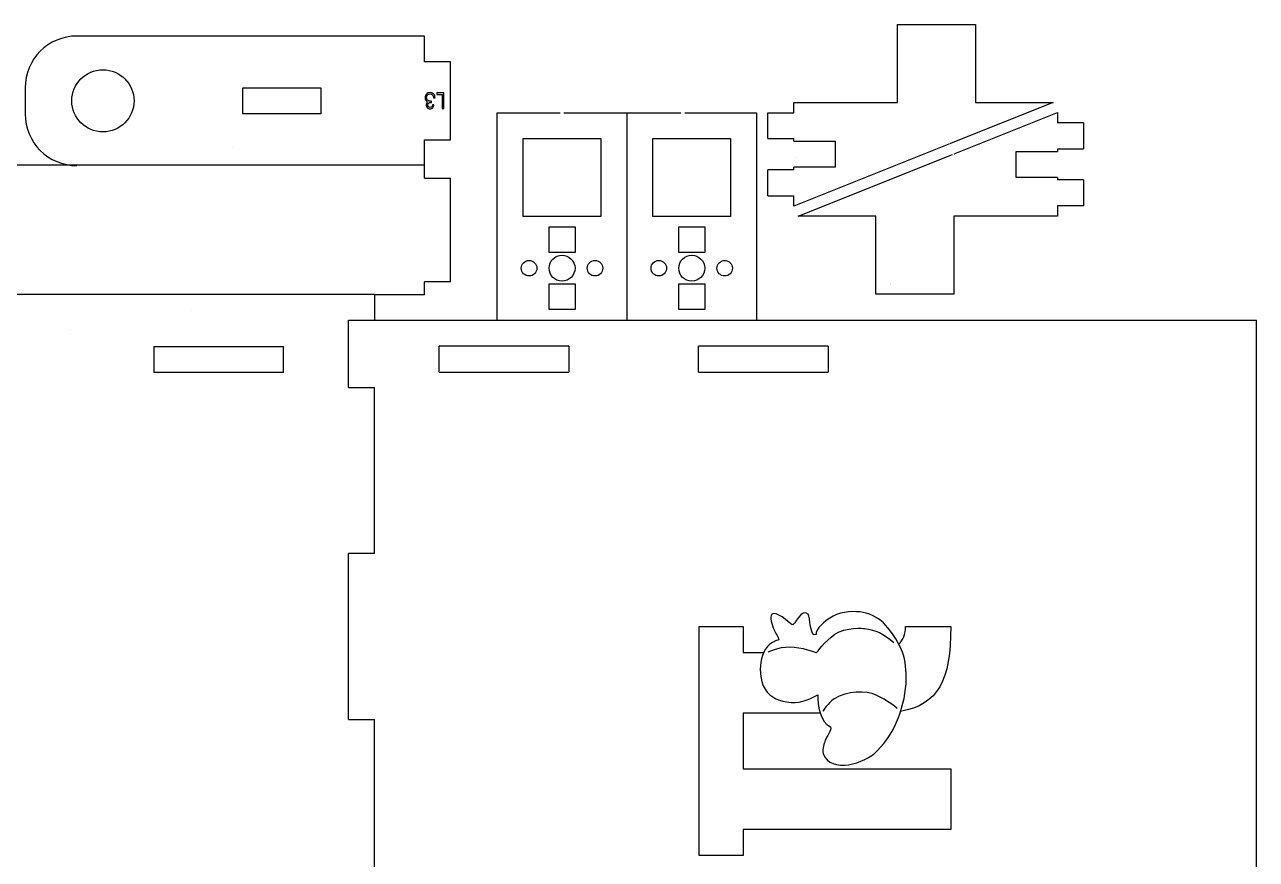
# Model space of a CAD drawing. Extents: x -455 to 382, y -289 to 302.
# Drawn here: x -276.6 to -39.1, y -113.1 to 48 of the extents above; entities that cross this region are included whole.
import ezdxf

# ---------------------------------------------------------------- set-up
doc = ezdxf.new("R2010")
doc.units = 0
doc.header["$MEASUREMENT"] = 0
doc.layers.add('EBENE_2', color=7, linetype='CONTINUOUS')

msp = doc.modelspace()

# ---------------------------------------------------------------- linework, layer by layer
at = {"layer": 'EBENE_2', "color": 1}
for points in [[(-108.3026, 47.9517), (-108.3026, 47.9517), (-93.3034, 47.9517), (-93.3034, 47.9517)], [(-108.3026, 32.9528), (-108.3026, 32.9528), (-108.3026, 47.9517), (-108.3026, 47.9517)], [(-93.3034, 47.9517), (-93.3034, 47.9517), (-93.3034, 32.9528), (-93.3034, 32.9528)], [(-199.4694, 45.7495), (-199.4694, 45.7495), (-266.4655, 45.7495), (-266.4655, 45.7495)], [(-199.4694, 40.75), (-199.4694, 40.75), (-199.4694, 45.7495), (-199.4694, 45.7495)], [(-194.4698, 40.75), (-194.4698, 40.75), (-199.4694, 40.75), (-199.4694, 40.75)], [(-194.4698, 25.751), (-194.4698, 25.751), (-194.4698, 40.75), (-194.4698, 40.75)], [(-276.4652, 35.7501), (-276.4652, 35.7501), (-276.4652, 30.7509), (-276.4652, 30.7509)], [(-234.4674, 30.7509), (-234.4674, 30.7509), (-234.4674, 35.7501), (-234.4674, 35.7501)], [(-234.4674, 35.7501), (-234.4674, 35.7501), (-219.4682, 35.7501), (-219.4682, 35.7501)], [(-219.4682, 35.7501), (-219.4682, 35.7501), (-219.4682, 30.7509), (-219.4682, 30.7509)], [(-185.4685, -9.0343), (-185.4685, -9.0343), (-185.4685, 30.9633), (-185.4685, 30.9633)], [(-185.4685, 30.9633), (-185.4685, 30.9633), (-173.342, 30.9633), (-173.342, 30.9633)], [(-172.5976, 30.9633), (-172.5976, 30.9633), (-160.4698, 30.9633), (-160.4698, 30.9633)], [(-160.4698, 30.9633), (-160.4698, 30.9633), (-160.4698, -9.0343), (-160.4698, -9.0343)], [(-160.4698, 30.9633), (-160.4698, 30.9633), (-150.064, 30.9633), (-150.064, 30.9633)], [(-149.2876, 30.9633), (-149.2876, 30.9633), (-135.4711, 30.9633), (-135.4711, 30.9633)], [(-135.4711, 30.9633), (-135.4711, 30.9633), (-135.4711, -9.0343), (-135.4711, -9.0343)], [(-133.3013, 30.9529), (-133.3013, 30.9529), (-128.3014, 30.9529), (-128.3014, 30.9529)], [(-133.3013, 25.953), (-133.3013, 25.953), (-133.3013, 30.9529), (-133.3013, 30.9529)], [(-128.3014, 32.9528), (-128.3014, 32.9528), (-108.3026, 32.9528), (-108.3026, 32.9528)], [(-128.3014, 30.9529), (-128.3014, 30.9529), (-128.3014, 32.9528), (-128.3014, 32.9528)], [(-78.3044, 32.9528), (-78.3044, 32.9528), (-98.2632, 24.9691), (-98.2632, 24.9691)], [(-97.41, 23.0003), (-97.41, 23.0003), (-77.4642, 30.9788), (-77.4642, 30.9788)], [(-93.3034, 32.9528), (-93.3034, 32.9528), (-78.3044, 32.9528), (-78.3044, 32.9528)], [(-77.4642, 30.9788), (-77.4642, 30.9788), (-77.4642, 28.9789), (-77.4642, 28.9789)], [(-276.4652, 30.7509), (-276.4652, 25.2284), (-271.9887, 20.7515), (-266.4655, 20.7515)], [(-219.4682, 30.7509), (-219.4682, 30.7509), (-234.4674, 30.7509), (-234.4674, 30.7509)], [(-72.4643, 28.9789), (-72.4643, 28.9789), (-77.4642, 28.9789), (-77.4642, 28.9789)], [(-72.4643, 28.9789), (-72.4643, 28.9789), (-72.4643, 23.9793), (-72.4643, 23.9793)], [(-236.2298, 24.334), (-236.2298, 24.334), (-236.2298, 24.334), (-236.2298, 24.334)], [(-199.4694, 25.751), (-199.4694, 25.751), (-194.4698, 25.751), (-194.4698, 25.751)], [(-199.4694, 20.7515), (-199.4694, 20.7515), (-199.4694, 25.751), (-199.4694, 25.751)], [(-180.4686, 10.9645), (-180.4686, 10.9645), (-180.4686, 25.9637), (-180.4686, 25.9637)], [(-180.4686, 25.9637), (-180.4686, 25.9637), (-165.4697, 25.9637), (-165.4697, 25.9637)], [(-165.4697, 25.9637), (-165.4697, 25.9637), (-165.4697, 10.9645), (-165.4697, 10.9645)], [(-155.4703, 10.9645), (-155.4703, 10.9645), (-155.4703, 25.9637), (-155.4703, 25.9637)], [(-155.4703, 25.9637), (-155.4703, 25.9637), (-140.471, 25.9637), (-140.471, 25.9637)], [(-140.471, 25.9637), (-140.471, 25.9637), (-140.471, 10.9645), (-140.471, 10.9645)], [(-133.3013, 25.953), (-133.3013, 25.953), (-128.3014, 25.953), (-128.3014, 25.953)], [(-128.3014, 25.4532), (-128.3014, 25.4532), (-128.3014, 25.953), (-128.3014, 25.953)], [(-128.3014, 25.4532), (-128.3014, 25.4532), (-120.3019, 25.4532), (-120.3019, 25.4532)], [(-98.4194, 24.9066), (-98.4194, 24.9066), (-128.3014, 12.9537), (-128.3014, 12.9537)], [(-120.3019, 25.4532), (-120.3019, 25.4532), (-120.3019, 20.4536), (-120.3019, 20.4536)], [(-77.4642, 23.9793), (-77.4642, 23.9793), (-72.4643, 23.9793), (-72.4643, 23.9793)], [(-77.4642, 23.9793), (-77.4642, 23.9793), (-77.4642, 23.4791), (-77.4642, 23.4791)], [(-127.6913, 22.2489), (-127.6913, 22.2489), (-127.6913, 22.2489), (-127.6913, 22.2489)], [(-127.4611, 10.9796), (-127.4611, 10.9796), (-97.6809, 22.8919), (-97.6809, 22.8919)], [(-85.4637, 18.4796), (-85.4637, 18.4796), (-85.4637, 23.4791), (-85.4637, 23.4791)], [(-85.4637, 23.4791), (-85.4637, 23.4791), (-77.4642, 23.4791), (-77.4642, 23.4791)], [(-199.4027, 20.8296), (-199.4027, 20.8296), (-284.2032, 20.8296), (-284.2032, 20.8296)], [(-244.2053, 20.8298), (-244.2053, 20.8298), (-244.2053, 20.8298), (-244.2053, 20.8298)], [(-224.2067, 20.8298), (-224.2067, 20.8298), (-224.2067, 20.8298), (-224.2067, 20.8298)], [(-199.4879, 20.8298), (-199.4879, 20.8298), (-199.4879, 20.8298), (-199.4879, 20.8298)], [(-199.4879, 18.3297), (-199.4879, 18.3297), (-199.4879, 20.8298), (-199.4879, 20.8298)], [(-128.3014, 19.9534), (-128.3014, 19.9534), (-133.3013, 19.9534), (-133.3013, 19.9534)], [(-133.3013, 14.9539), (-133.3013, 14.9539), (-133.3013, 19.9534), (-133.3013, 19.9534)], [(-128.3014, 19.9534), (-128.3014, 19.9534), (-128.3014, 20.4536), (-128.3014, 20.4536)], [(-120.3019, 20.4536), (-120.3019, 20.4536), (-128.3014, 20.4536), (-128.3014, 20.4536)], [(-199.4879, 18.3297), (-199.4879, 18.3297), (-194.4881, 18.3297), (-194.4881, 18.3297)], [(-194.4881, -1.6691), (-194.4881, -1.6691), (-194.4881, 18.3297), (-194.4881, 18.3297)], [(-77.4642, 18.4796), (-77.4642, 18.4796), (-85.4637, 18.4796), (-85.4637, 18.4796)], [(-77.4642, 18.4796), (-77.4642, 18.4796), (-77.4642, 17.9794), (-77.4642, 17.9794)], [(-72.4643, 17.9794), (-72.4643, 17.9794), (-77.4642, 17.9794), (-77.4642, 17.9794)], [(-72.4643, 17.9794), (-72.4643, 17.9794), (-72.4643, 12.9798), (-72.4643, 12.9798)], [(-133.3013, 14.9539), (-133.3013, 14.9539), (-128.3014, 14.9539), (-128.3014, 14.9539)], [(-128.3014, 12.9537), (-128.3014, 12.9537), (-128.3014, 14.9539), (-128.3014, 14.9539)], [(-72.4643, 12.9798), (-72.4643, 12.9798), (-77.4642, 12.9798), (-77.4642, 12.9798)], [(-77.4642, 12.9798), (-77.4642, 12.9798), (-77.4642, 10.9796), (-77.4642, 10.9796)], [(-165.4697, 10.9645), (-165.4697, 10.9645), (-180.4686, 10.9645), (-180.4686, 10.9645)], [(-140.471, 10.9645), (-140.471, 10.9645), (-155.4703, 10.9645), (-155.4703, 10.9645)], [(-112.4619, 10.9796), (-112.4619, 10.9796), (-127.4611, 10.9796), (-127.4611, 10.9796)], [(-112.4619, -4.0193), (-112.4619, -4.0193), (-112.4619, 10.9796), (-112.4619, 10.9796)], [(-97.463, 10.9796), (-97.463, 10.9796), (-97.463, -4.0193), (-97.463, -4.0193)], [(-77.4642, 10.9796), (-77.4642, 10.9796), (-97.463, 10.9796), (-97.463, 10.9796)], [(-175.4691, 3.9647), (-175.4691, 3.9647), (-175.4691, 8.9646), (-175.4691, 8.9646)], [(-175.4691, 8.9646), (-175.4691, 8.9646), (-170.4692, 8.9646), (-170.4692, 8.9646)], [(-170.4692, 8.9646), (-170.4692, 8.9646), (-170.4692, 3.9647), (-170.4692, 3.9647)], [(-150.4704, 3.9647), (-150.4704, 3.9647), (-150.4704, 8.9646), (-150.4704, 8.9646)], [(-150.4704, 8.9646), (-150.4704, 8.9646), (-145.4709, 8.9646), (-145.4709, 8.9646)], [(-145.4709, 8.9646), (-145.4709, 8.9646), (-145.4709, 3.9647), (-145.4709, 3.9647)], [(-170.4692, 3.9647), (-170.4692, 3.9647), (-175.4691, 3.9647), (-175.4691, 3.9647)], [(-145.4709, 3.9647), (-145.4709, 3.9647), (-150.4704, 3.9647), (-150.4704, 3.9647)], [(-194.4881, -1.6691), (-194.4881, -1.6691), (-199.4879, -1.6691), (-199.4879, -1.6691)], [(-199.4879, -4.1689), (-199.4879, -4.1689), (-199.4879, -1.6691), (-199.4879, -1.6691)], [(-175.4691, -7.0344), (-175.4691, -7.0344), (-175.4691, -2.0349), (-175.4691, -2.0349)], [(-175.4691, -2.0349), (-175.4691, -2.0349), (-170.4692, -2.0349), (-170.4692, -2.0349)], [(-170.4692, -2.0349), (-170.4692, -2.0349), (-170.4692, -7.0344), (-170.4692, -7.0344)], [(-150.4704, -7.0344), (-150.4704, -7.0344), (-150.4704, -2.0349), (-150.4704, -2.0349)], [(-150.4704, -2.0349), (-150.4704, -2.0349), (-145.4709, -2.0349), (-145.4709, -2.0349)], [(-145.4709, -2.0349), (-145.4709, -2.0349), (-145.4709, -7.0344), (-145.4709, -7.0344)], [(-109.6819, -1.9891), (-109.6819, -1.9891), (-109.6819, -1.9891), (-109.6819, -1.9891)], [(-109.6819, -2.0263), (-109.6819, -2.0263), (-109.6819, -2.0263), (-109.6819, -2.0263)], [(-214.1417, -4.0996), (-214.1417, -4.0996), (-434.1165, -4.0996), (-434.1165, -4.0996)], [(-244.4854, -4.1689), (-244.4854, -4.1689), (-244.4854, -4.1689), (-244.4854, -4.1689)], [(-209.1442, -4.0997), (-209.1442, -4.0997), (-214.1437, -4.0997), (-214.1437, -4.0997)], [(-209.1461, -4.1204), (-209.1461, -4.1204), (-209.1461, -9.0428), (-209.1461, -9.0428)], [(-209.055, -4.1094), (-209.055, -4.1094), (-199.4879, -4.1094), (-199.4879, -4.1094)], [(-199.4879, -4.1689), (-199.4879, -4.1689), (-199.4879, -4.1689), (-199.4879, -4.1689)], [(-97.463, -4.0193), (-97.463, -4.0193), (-112.4619, -4.0193), (-112.4619, -4.0193)], [(-170.4692, -7.0344), (-170.4692, -7.0344), (-175.4691, -7.0344), (-175.4691, -7.0344)], [(-145.4709, -7.0344), (-145.4709, -7.0344), (-150.4704, -7.0344), (-150.4704, -7.0344)], [(-244.4854, -7.1686), (-244.4854, -7.1686), (-244.4854, -7.1686), (-244.4854, -7.1686)], [(-214.1437, -9.0381), (-214.1437, -9.0381), (-214.1437, -9.0381), (-214.1437, -9.0381)], [(-214.1437, -9.0746), (-214.1437, -9.0746), (-214.1437, -9.0746), (-214.1437, -9.0746)], [(-214.1394, -22.0707), (-214.1394, -22.0707), (-214.1394, -9.0428), (-214.1394, -9.0428)], [(-214.1367, -9.0428), (-214.1367, -9.0428), (-39.1421, -9.0428), (-39.1421, -9.0428)], [(-209.1442, -9.0746), (-209.1442, -9.0746), (-209.1442, -9.0746), (-209.1442, -9.0746)], [(-185.4685, -9.0343), (-185.4685, -9.0343), (-185.4685, -9.0343), (-185.4685, -9.0343)], [(-160.4698, -9.0343), (-160.4698, -9.0343), (-160.4698, -9.0343), (-160.4698, -9.0343)], [(-160.4698, -9.0343), (-160.4698, -9.0343), (-160.4698, -9.0343), (-160.4698, -9.0343)], [(-135.4711, -9.0343), (-135.4711, -9.0343), (-135.4711, -9.0343), (-135.4711, -9.0343)], [(-39.1496, -9.0731), (-39.1496, -9.0731), (-39.1496, -259.0556), (-39.1496, -259.0556)], [(-267.6471, -10.8439), (-267.6471, -10.8439), (-267.6471, -10.8439), (-267.6471, -10.8439)], [(-251.6415, -14.1279), (-251.6415, -14.1279), (-226.6432, -14.1279), (-226.6432, -14.1279)], [(-251.6415, -14.1279), (-251.6415, -14.1279), (-251.6415, -19.1274), (-251.6415, -19.1274)], [(-226.6432, -19.1274), (-226.6432, -19.1274), (-226.6432, -14.1279), (-226.6432, -14.1279)], [(-196.6404, -19.0708), (-196.6404, -19.0708), (-196.6404, -14.0709), (-196.6404, -14.0709)], [(-171.6421, -14.0709), (-171.6421, -14.0709), (-196.6404, -14.0709), (-196.6404, -14.0709)], [(-171.6421, -14.0709), (-171.6421, -14.0709), (-171.6421, -19.0708), (-171.6421, -19.0708)], [(-146.6436, -19.0708), (-146.6436, -19.0708), (-146.6436, -14.0709), (-146.6436, -14.0709)], [(-121.6446, -14.0709), (-121.6446, -14.0709), (-146.6436, -14.0709), (-146.6436, -14.0709)], [(-121.6446, -14.0709), (-121.6446, -14.0709), (-121.6446, -19.0708), (-121.6446, -19.0708)], [(-226.6432, -19.1274), (-226.6432, -19.1274), (-251.6415, -19.1274), (-251.6415, -19.1274)], [(-196.6404, -19.0708), (-196.6404, -19.0708), (-171.6421, -19.0708), (-171.6421, -19.0708)], [(-146.6436, -19.0708), (-146.6436, -19.0708), (-121.6446, -19.0708), (-121.6446, -19.0708)], [(-214.1437, -22.1274), (-214.1437, -22.1274), (-214.1437, -22.1274), (-214.1437, -22.1274)], [(-214.1437, -22.1274), (-214.1437, -22.1274), (-214.1437, -22.1274), (-214.1437, -22.1274)], [(-214.1394, -22.0707), (-214.1394, -22.0707), (-209.1399, -22.0707), (-209.1399, -22.0707)], [(-209.1442, -22.1274), (-209.1442, -22.1274), (-209.1442, -22.1274), (-209.1442, -22.1274)], [(-209.1442, -22.1274), (-209.1442, -22.1274), (-209.1442, -22.1274), (-209.1442, -22.1274)], [(-209.1399, -54.0688), (-209.1399, -54.0688), (-209.1399, -22.0707), (-209.1399, -22.0707)], [(-214.1437, -54.1255), (-214.1437, -54.1255), (-214.1437, -54.1255), (-214.1437, -54.1255)], [(-214.1437, -54.1255), (-214.1437, -54.1255), (-214.1437, -54.1255), (-214.1437, -54.1255)], [(-214.1394, -86.0669), (-214.1394, -86.0669), (-214.1394, -54.0688), (-214.1394, -54.0688)], [(-209.1399, -54.0688), (-209.1399, -54.0688), (-214.1394, -54.0688), (-214.1394, -54.0688)], [(-209.1442, -54.1255), (-209.1442, -54.1255), (-209.1442, -54.1255), (-209.1442, -54.1255)], [(-209.1442, -54.1255), (-209.1442, -54.1255), (-209.1442, -54.1255), (-209.1442, -54.1255)], [(-214.1437, -86.1239), (-214.1437, -86.1239), (-214.1437, -86.1239), (-214.1437, -86.1239)], [(-214.1437, -86.1239), (-214.1437, -86.1239), (-214.1437, -86.1239), (-214.1437, -86.1239)], [(-214.1394, -86.0669), (-214.1394, -86.0669), (-209.1399, -86.0669), (-209.1399, -86.0669)], [(-209.1442, -86.1239), (-209.1442, -86.1239), (-209.1442, -86.1239), (-209.1442, -86.1239)], [(-209.1442, -86.1239), (-209.1442, -86.1239), (-209.1442, -86.1239), (-209.1442, -86.1239)], [(-209.1399, -118.0656), (-209.1399, -118.0656), (-209.1399, -86.0669), (-209.1399, -86.0669)]]:
    msp.add_open_spline(points, degree=3, dxfattribs=at)
for points, knots in [([(-266.4655, 45.7495), (-271.988, 45.7495), (-276.4652, 41.2729), (-276.4652, 35.7501), (-276.4652, 35.7501), (-276.4652, 35.7501), (-276.4652, 35.7501), (-276.4652, 35.7501)], [0, 0, 0, 0, 0.5, 0.5, 0.5, 0.5, 1, 1, 1, 1]), ([(-255.466, 33.2503), (-255.466, 36.5638), (-258.1525, 39.25), (-261.466, 39.25), (-261.466, 39.25), (-264.7795, 39.25), (-267.4653, 36.5638), (-267.4653, 33.2503), (-267.4653, 33.2503), (-267.4653, 29.9368), (-264.7795, 27.2507), (-261.466, 27.2507), (-261.466, 27.2507), (-258.1525, 27.2507), (-255.466, 29.9372), (-255.466, 33.2503), (-255.466, 33.2503), (-255.466, 33.2503), (-255.466, 33.2503), (-255.466, 33.2503), (-255.466, 33.2503), (-255.466, 33.2503), (-255.466, 33.2503), (-255.466, 33.2503)], [0, 0, 0, 0, 0.16666667, 0.16666667, 0.16666667, 0.16666667, 0.33333333, 0.33333333, 0.33333333, 0.33333333, 0.5, 0.5, 0.5, 0.5, 0.66666667, 0.66666667, 0.66666667, 0.66666667, 0.83333333, 0.83333333, 0.83333333, 0.83333333, 1, 1, 1, 1]), ([(-179.319, 2.4651), (-180.1472, 2.4651), (-180.8186, 1.7933), (-180.8186, 0.9651), (-180.8186, 0.9651), (-180.8186, 0.1365), (-180.1472, -0.5349), (-179.319, -0.5349), (-179.319, -0.5349), (-178.4904, -0.5349), (-177.819, 0.1365), (-177.819, 0.9651), (-177.819, 0.9651), (-177.819, 1.7933), (-178.4904, 2.4651), (-179.319, 2.4651), (-179.319, 2.4651), (-179.319, 2.4651), (-179.319, 2.4651), (-179.319, 2.4651), (-179.319, 2.4651), (-179.319, 2.4651), (-179.319, 2.4651), (-179.319, 2.4651)], [0, 0, 0, 0, 0.16666667, 0.16666667, 0.16666667, 0.16666667, 0.33333333, 0.33333333, 0.33333333, 0.33333333, 0.5, 0.5, 0.5, 0.5, 0.66666667, 0.66666667, 0.66666667, 0.66666667, 0.83333333, 0.83333333, 0.83333333, 0.83333333, 1, 1, 1, 1]), ([(-172.9693, 3.4648), (-174.3497, 3.4648), (-175.4691, 2.3455), (-175.4691, 0.9651), (-175.4691, 0.9651), (-175.4691, -0.4157), (-174.3497, -1.5347), (-172.9693, -1.5347), (-172.9693, -1.5347), (-171.5885, -1.5347), (-170.4692, -0.4157), (-170.4692, 0.9651), (-170.4692, 0.9651), (-170.4692, 2.3455), (-171.5885, 3.4648), (-172.9693, 3.4648), (-172.9693, 3.4648), (-172.9693, 3.4648), (-172.9693, 3.4648), (-172.9693, 3.4648), (-172.9693, 3.4648), (-172.9693, 3.4648), (-172.9693, 3.4648), (-172.9693, 3.4648)], [0, 0, 0, 0, 0.16666667, 0.16666667, 0.16666667, 0.16666667, 0.33333333, 0.33333333, 0.33333333, 0.33333333, 0.5, 0.5, 0.5, 0.5, 0.66666667, 0.66666667, 0.66666667, 0.66666667, 0.83333333, 0.83333333, 0.83333333, 0.83333333, 1, 1, 1, 1]), ([(-166.6196, 2.4651), (-167.4478, 2.4651), (-168.1193, 1.7933), (-168.1193, 0.9651), (-168.1193, 0.9651), (-168.1193, 0.1365), (-167.4478, -0.5349), (-166.6196, -0.5349), (-166.6196, -0.5349), (-165.7911, -0.5349), (-165.1196, 0.1365), (-165.1196, 0.9651), (-165.1196, 0.9651), (-165.1196, 1.7933), (-165.7911, 2.4651), (-166.6196, 2.4651), (-166.6196, 2.4651), (-166.6196, 2.4651), (-166.6196, 2.4651), (-166.6196, 2.4651), (-166.6196, 2.4651), (-166.6196, 2.4651), (-166.6196, 2.4651), (-166.6196, 2.4651)], [0, 0, 0, 0, 0.16666667, 0.16666667, 0.16666667, 0.16666667, 0.33333333, 0.33333333, 0.33333333, 0.33333333, 0.5, 0.5, 0.5, 0.5, 0.66666667, 0.66666667, 0.66666667, 0.66666667, 0.83333333, 0.83333333, 0.83333333, 0.83333333, 1, 1, 1, 1]), ([(-154.3203, 2.4651), (-155.1485, 2.4651), (-155.8203, 1.7933), (-155.8203, 0.9651), (-155.8203, 0.9651), (-155.8203, 0.1365), (-155.1485, -0.5349), (-154.3203, -0.5349), (-154.3203, -0.5349), (-153.4917, -0.5349), (-152.8203, 0.1365), (-152.8203, 0.9651), (-152.8203, 0.9651), (-152.8203, 1.7933), (-153.4917, 2.4651), (-154.3203, 2.4651), (-154.3203, 2.4651), (-154.3203, 2.4651), (-154.3203, 2.4651), (-154.3203, 2.4651), (-154.3203, 2.4651), (-154.3203, 2.4651), (-154.3203, 2.4651), (-154.3203, 2.4651)], [0, 0, 0, 0, 0.16666667, 0.16666667, 0.16666667, 0.16666667, 0.33333333, 0.33333333, 0.33333333, 0.33333333, 0.5, 0.5, 0.5, 0.5, 0.66666667, 0.66666667, 0.66666667, 0.66666667, 0.83333333, 0.83333333, 0.83333333, 0.83333333, 1, 1, 1, 1]), ([(-147.9706, 3.4648), (-149.3511, 3.4648), (-150.4704, 2.3455), (-150.4704, 0.9651), (-150.4704, 0.9651), (-150.4704, -0.4157), (-149.3511, -1.5347), (-147.9706, -1.5347), (-147.9706, -1.5347), (-146.5898, -1.5347), (-145.4709, -0.4157), (-145.4709, 0.9651), (-145.4709, 0.9651), (-145.4709, 2.3455), (-146.5898, 3.4648), (-147.9706, 3.4648), (-147.9706, 3.4648), (-147.9706, 3.4648), (-147.9706, 3.4648), (-147.9706, 3.4648), (-147.9706, 3.4648), (-147.9706, 3.4648), (-147.9706, 3.4648), (-147.9706, 3.4648)], [0, 0, 0, 0, 0.16666667, 0.16666667, 0.16666667, 0.16666667, 0.33333333, 0.33333333, 0.33333333, 0.33333333, 0.5, 0.5, 0.5, 0.5, 0.66666667, 0.66666667, 0.66666667, 0.66666667, 0.83333333, 0.83333333, 0.83333333, 0.83333333, 1, 1, 1, 1]), ([(-141.621, 2.4651), (-142.4492, 2.4651), (-143.121, 1.7933), (-143.121, 0.9651), (-143.121, 0.9651), (-143.121, 0.1365), (-142.4492, -0.5349), (-141.621, -0.5349), (-141.621, -0.5349), (-140.7924, -0.5349), (-140.121, 0.1365), (-140.121, 0.9651), (-140.121, 0.9651), (-140.121, 1.7933), (-140.7924, 2.4651), (-141.621, 2.4651), (-141.621, 2.4651), (-141.621, 2.4651), (-141.621, 2.4651), (-141.621, 2.4651), (-141.621, 2.4651), (-141.621, 2.4651), (-141.621, 2.4651), (-141.621, 2.4651)], [0, 0, 0, 0, 0.16666667, 0.16666667, 0.16666667, 0.16666667, 0.33333333, 0.33333333, 0.33333333, 0.33333333, 0.5, 0.5, 0.5, 0.5, 0.66666667, 0.66666667, 0.66666667, 0.66666667, 0.83333333, 0.83333333, 0.83333333, 0.83333333, 1, 1, 1, 1])]:
    msp.add_open_spline(points, degree=3, knots=knots, dxfattribs=at)
at = {"layer": 'EBENE_2'}
for points, knots in [([(-197.7461, 33.8591), (-197.7461, 33.8591), (-197.7461, 33.8838), (-197.7461, 33.8838), (-197.7461, 33.8838), (-197.7461, 34.0828), (-197.8075, 34.2472), (-197.931, 34.3784), (-197.931, 34.3784), (-198.0545, 34.5089), (-198.2069, 34.5745), (-198.3889, 34.5745), (-198.3889, 34.5745), (-198.5857, 34.5745), (-198.748, 34.5096), (-198.8757, 34.3791), (-198.8757, 34.3791), (-199.0034, 34.2486), (-199.0669, 34.0828), (-199.0669, 33.8796), (-199.0669, 33.8796), (-199.0669, 33.6496), (-198.9992, 33.4746), (-198.8644, 33.3553), (-198.8644, 33.3553), (-198.7297, 33.2361), (-198.5314, 33.1768), (-198.2711, 33.1768), (-198.2711, 33.1768), (-198.2344, 33.1768), (-198.2054, 33.1768), (-198.1857, 33.1776), (-198.1857, 33.1776), (-198.1652, 33.1783), (-198.1483, 33.1797), (-198.1328, 33.1811), (-198.1328, 33.1811), (-198.1328, 33.1811), (-198.1328, 32.9306), (-198.1328, 32.9306), (-198.1328, 32.9306), (-198.1483, 32.932), (-198.1645, 32.9334), (-198.1822, 32.9341), (-198.1822, 32.9341), (-198.2005, 32.9348), (-198.2273, 32.9348), (-198.2633, 32.9348), (-198.2633, 32.9348), (-198.4616, 32.9348), (-198.6104, 32.8939), (-198.7106, 32.8121), (-198.7106, 32.8121), (-198.8101, 32.7295), (-198.8602, 32.6075), (-198.8602, 32.4452), (-198.8602, 32.4452), (-198.8602, 32.3041), (-198.8172, 32.1884), (-198.7318, 32.0974), (-198.7318, 32.0974), (-198.6464, 32.0063), (-198.5392, 31.9612), (-198.4101, 31.9612), (-198.4101, 31.9612), (-198.2626, 31.9612), (-198.1469, 32.0056), (-198.0629, 32.0945), (-198.0629, 32.0945), (-197.9783, 32.1834), (-197.9352, 32.3076), (-197.9324, 32.4678), (-197.9324, 32.4678), (-197.9324, 32.4678), (-197.6572, 32.4678), (-197.6572, 32.4678), (-197.6572, 32.4678), (-197.6699, 32.2335), (-197.7447, 32.0473), (-197.8823, 31.9097), (-197.8823, 31.9097), (-198.0206, 31.7721), (-198.2012, 31.703), (-198.4242, 31.703), (-198.4242, 31.703), (-198.6295, 31.703), (-198.8045, 31.7763), (-198.9484, 31.9231), (-198.9484, 31.9231), (-199.0923, 32.0698), (-199.1643, 32.2441), (-199.1643, 32.4452), (-199.1643, 32.4452), (-199.1643, 32.5651), (-199.141, 32.6696), (-199.0951, 32.7585), (-199.0951, 32.7585), (-199.0486, 32.8474), (-198.9745, 32.9285), (-198.8729, 33.0033), (-198.8729, 33.0033), (-199.0366, 33.0901), (-199.1601, 33.2037), (-199.2426, 33.3455), (-199.2426, 33.3455), (-199.3252, 33.4866), (-199.3668, 33.6552), (-199.3668, 33.8506), (-199.3668, 33.8506), (-199.3668, 34.1279), (-199.2758, 34.3608), (-199.093, 34.5498), (-199.093, 34.5498), (-198.9103, 34.7382), (-198.681, 34.8328), (-198.4058, 34.8328), (-198.4058, 34.8328), (-198.1116, 34.8328), (-197.8795, 34.746), (-197.7087, 34.5724), (-197.7087, 34.5724), (-197.538, 34.3989), (-197.4505, 34.1611), (-197.4463, 33.8591), (-197.4463, 33.8591), (-197.4463, 33.8591), (-197.7461, 33.8591), (-197.7461, 33.8591)], [0, 0, 0, 0, 0.03125, 0.03125, 0.03125, 0.03125, 0.0625, 0.0625, 0.0625, 0.0625, 0.09375, 0.09375, 0.09375, 0.09375, 0.125, 0.125, 0.125, 0.125, 0.15625, 0.15625, 0.15625, 0.15625, 0.1875, 0.1875, 0.1875, 0.1875, 0.21875, 0.21875, 0.21875, 0.21875, 0.25, 0.25, 0.25, 0.25, 0.28125, 0.28125, 0.28125, 0.28125, 0.3125, 0.3125, 0.3125, 0.3125, 0.34375, 0.34375, 0.34375, 0.34375, 0.375, 0.375, 0.375, 0.375, 0.40625, 0.40625, 0.40625, 0.40625, 0.4375, 0.4375, 0.4375, 0.4375, 0.46875, 0.46875, 0.46875, 0.46875, 0.5, 0.5, 0.5, 0.5, 0.53125, 0.53125, 0.53125, 0.53125, 0.5625, 0.5625, 0.5625, 0.5625, 0.59375, 0.59375, 0.59375, 0.59375, 0.625, 0.625, 0.625, 0.625, 0.65625, 0.65625, 0.65625, 0.65625, 0.6875, 0.6875, 0.6875, 0.6875, 0.71875, 0.71875, 0.71875, 0.71875, 0.75, 0.75, 0.75, 0.75, 0.78125, 0.78125, 0.78125, 0.78125, 0.8125, 0.8125, 0.8125, 0.8125, 0.84375, 0.84375, 0.84375, 0.84375, 0.875, 0.875, 0.875, 0.875, 0.90625, 0.90625, 0.90625, 0.90625, 0.9375, 0.9375, 0.9375, 0.9375, 0.96875, 0.96875, 0.96875, 0.96875, 1, 1, 1, 1]), ([(-197.1119, 34.7728), (-197.1119, 34.7728), (-195.7558, 34.7728), (-195.7558, 34.7728), (-195.7558, 34.7728), (-195.7558, 34.7728), (-195.7558, 31.7629), (-195.7558, 31.7629), (-195.7558, 31.7629), (-195.7558, 31.7629), (-196.0535, 31.7629), (-196.0535, 31.7629), (-196.0535, 31.7629), (-196.0535, 31.7629), (-196.0535, 34.4814), (-196.0535, 34.4814), (-196.0535, 34.4814), (-196.0535, 34.4814), (-197.1119, 34.4814), (-197.1119, 34.4814), (-197.1119, 34.4814), (-197.1119, 34.4814), (-197.1119, 34.7728), (-197.1119, 34.7728)], [0, 0, 0, 0, 0.16666667, 0.16666667, 0.16666667, 0.16666667, 0.33333333, 0.33333333, 0.33333333, 0.33333333, 0.5, 0.5, 0.5, 0.5, 0.66666667, 0.66666667, 0.66666667, 0.66666667, 0.83333333, 0.83333333, 0.83333333, 0.83333333, 1, 1, 1, 1]), ([(-107.3336, -73.1071), (-106.7335, -74.6147), (-106.606, -77.1406), (-106.6308, -78.2575), (-106.6308, -78.2575), (-106.7397, -83.1937), (-108.6662, -88.63), (-112.2064, -92.1482), (-112.2064, -92.1482), (-114.5318, -94.6162), (-121.2194, -96.602), (-122.6278, -92.6884), (-122.6278, -92.6884), (-122.8641, -91.71), (-122.4301, -90.6599), (-122.2406, -90.1121), (-122.2406, -90.1121), (-122.0731, -89.6291), (-120.9204, -88.0271), (-121.2008, -87.5324), (-121.2008, -87.5324), (-123.2858, -86.6429), (-123.7116, -83.2199), (-123.6744, -81.3678), (-123.6744, -81.3678), (-125.8566, -82.4482), (-127.2318, -83.069), (-129.6868, -82.7189), (-129.6868, -82.7189), (-131.572, -82.4495), (-133.4041, -81.3995), (-134.1813, -79.6025), (-134.1813, -79.6025), (-135.3871, -76.8161), (-134.8896, -71.4459), (-131.1696, -70.7541), (-131.1696, -70.7541), (-131.2709, -70.1471), (-131.8999, -69.2941), (-132.0998, -68.8125), (-132.0998, -68.8125), (-132.5235, -67.79), (-132.9293, -66.3244), (-132.5979, -65.8607), (-132.5979, -65.8607), (-131.7277, -64.9987), (-129.3664, -67.2821), (-128.594, -67.8203), (-128.594, -67.8203), (-128.1909, -68.1014), (-126.7729, -64.4703), (-125.5389, -65.8035), (-125.5389, -65.8035), (-125.1055, -66.272), (-125.2137, -70.3324), (-124.0169, -69.7233), (-124.0169, -69.7233), (-124.2725, -68.656), (-122.0249, -67.0286), (-121.3648, -66.5373), (-121.3648, -66.5373), (-119.7794, -65.3577), (-117.4043, -65.1476), (-115.502, -65.3591), (-115.502, -65.3591), (-114.0144, -65.5245), (-112.1134, -66.3451), (-111.0199, -67.4386), (-111.0199, -67.4386), (-109.9891, -68.4693), (-108.3003, -70.6776), (-107.3336, -73.1071)], [0, 0, 0, 0, 0.05555556, 0.05555556, 0.05555556, 0.05555556, 0.11111111, 0.11111111, 0.11111111, 0.11111111, 0.16666667, 0.16666667, 0.16666667, 0.16666667, 0.22222222, 0.22222222, 0.22222222, 0.22222222, 0.27777778, 0.27777778, 0.27777778, 0.27777778, 0.33333333, 0.33333333, 0.33333333, 0.33333333, 0.38888889, 0.38888889, 0.38888889, 0.38888889, 0.44444444, 0.44444444, 0.44444444, 0.44444444, 0.5, 0.5, 0.5, 0.5, 0.55555556, 0.55555556, 0.55555556, 0.55555556, 0.61111111, 0.61111111, 0.61111111, 0.61111111, 0.66666667, 0.66666667, 0.66666667, 0.66666667, 0.72222222, 0.72222222, 0.72222222, 0.72222222, 0.77777778, 0.77777778, 0.77777778, 0.77777778, 0.83333333, 0.83333333, 0.83333333, 0.83333333, 0.88888889, 0.88888889, 0.88888889, 0.88888889, 0.94444444, 0.94444444, 0.94444444, 0.94444444, 1, 1, 1, 1]), ([(-123.2741, -84.8935), (-123.2741, -84.8935), (-138.0715, -84.8935), (-138.0715, -84.8935), (-138.0715, -84.8935), (-138.0715, -84.8935), (-138.0715, -95.5995), (-138.0715, -95.5995), (-138.0715, -95.5995), (-138.0715, -95.5995), (-98.0388, -95.5995), (-98.0388, -95.5995), (-98.0388, -95.5995), (-98.0388, -95.5995), (-98.0388, -107.2942), (-98.0388, -107.2942), (-98.0388, -107.2942), (-98.0388, -107.2942), (-138.0715, -107.2942), (-138.0715, -107.2942), (-138.0715, -107.2942), (-138.0715, -107.2942), (-138.0715, -112.3323), (-138.0715, -112.3323), (-138.0715, -112.3323), (-138.0715, -112.3323), (-146.5278, -112.3323), (-146.5278, -112.3323), (-146.5278, -112.3323), (-146.5278, -112.3323), (-146.5278, -68.1606), (-146.5278, -68.1606), (-146.5278, -68.1606), (-146.5278, -68.1606), (-138.0715, -68.1606), (-138.0715, -68.1606), (-138.0715, -68.1606), (-138.0715, -68.1606), (-138.0715, -73.1988), (-138.0715, -73.1988), (-138.0715, -73.1988), (-138.0715, -73.1988), (-134.131, -73.1988), (-134.131, -73.1988)], [0, 0, 0, 0, 0.09090909, 0.09090909, 0.09090909, 0.09090909, 0.18181818, 0.18181818, 0.18181818, 0.18181818, 0.27272727, 0.27272727, 0.27272727, 0.27272727, 0.36363636, 0.36363636, 0.36363636, 0.36363636, 0.45454545, 0.45454545, 0.45454545, 0.45454545, 0.54545455, 0.54545455, 0.54545455, 0.54545455, 0.63636364, 0.63636364, 0.63636364, 0.63636364, 0.72727273, 0.72727273, 0.72727273, 0.72727273, 0.81818182, 0.81818182, 0.81818182, 0.81818182, 0.90909091, 0.90909091, 0.90909091, 0.90909091, 1, 1, 1, 1]), ([(-133.2552, -73.0809), (-133.2552, -73.0809), (-131.3418, -72.0701), (-129.0977, -72.0701), (-129.0977, -72.0701), (-126.8536, -72.0701), (-123.9046, -73.1988), (-123.9046, -73.1988), (-123.9046, -73.1988), (-123.9046, -73.1988), (-122.3219, -70.998), (-120.4119, -69.6455), (-120.4119, -69.6455), (-118.3697, -68.1992), (-114.7041, -68.5362), (-114.7041, -68.5362), (-114.7041, -68.5362), (-112.4365, -68.8359), (-111.1005, -69.4829), (-108.988, -71.2495)], [0, 0, 0, 0, 0.2, 0.2, 0.2, 0.2, 0.4, 0.4, 0.4, 0.4, 0.6, 0.6, 0.6, 0.6, 0.8, 0.8, 0.8, 0.8, 1, 1, 1, 1]), ([(-108.1267, -71.6416), (-107.2075, -70.7989), (-106.7645, -69.6269), (-106.7645, -68.1606), (-106.7645, -68.1606), (-106.7645, -68.1606), (-98.0388, -68.1606), (-98.0388, -68.1606), (-98.0388, -68.1606), (-98.0388, -78.5524), (-100.4338, -83.2715), (-107.7567, -84.5338)], [0, 0, 0, 0, 0.33333333, 0.33333333, 0.33333333, 0.33333333, 0.66666667, 0.66666667, 0.66666667, 0.66666667, 1, 1, 1, 1]), ([(-108.3665, -83.9619), (-109.7941, -82.8292), (-111.0537, -82.0086), (-112.4041, -81.4008), (-112.4041, -81.4008), (-114.3747, -80.5141), (-118.0176, -80.5637), (-120.5297, -82.1395), (-120.5297, -82.1395), (-121.6411, -82.8368), (-122.6967, -84.5035), (-122.6967, -84.5035)], [0, 0, 0, 0, 0.33333333, 0.33333333, 0.33333333, 0.33333333, 0.66666667, 0.66666667, 0.66666667, 0.66666667, 1, 1, 1, 1])]:
    msp.add_open_spline(points, degree=3, knots=knots, dxfattribs=at)

doc.saveas('drawing.dxf')
